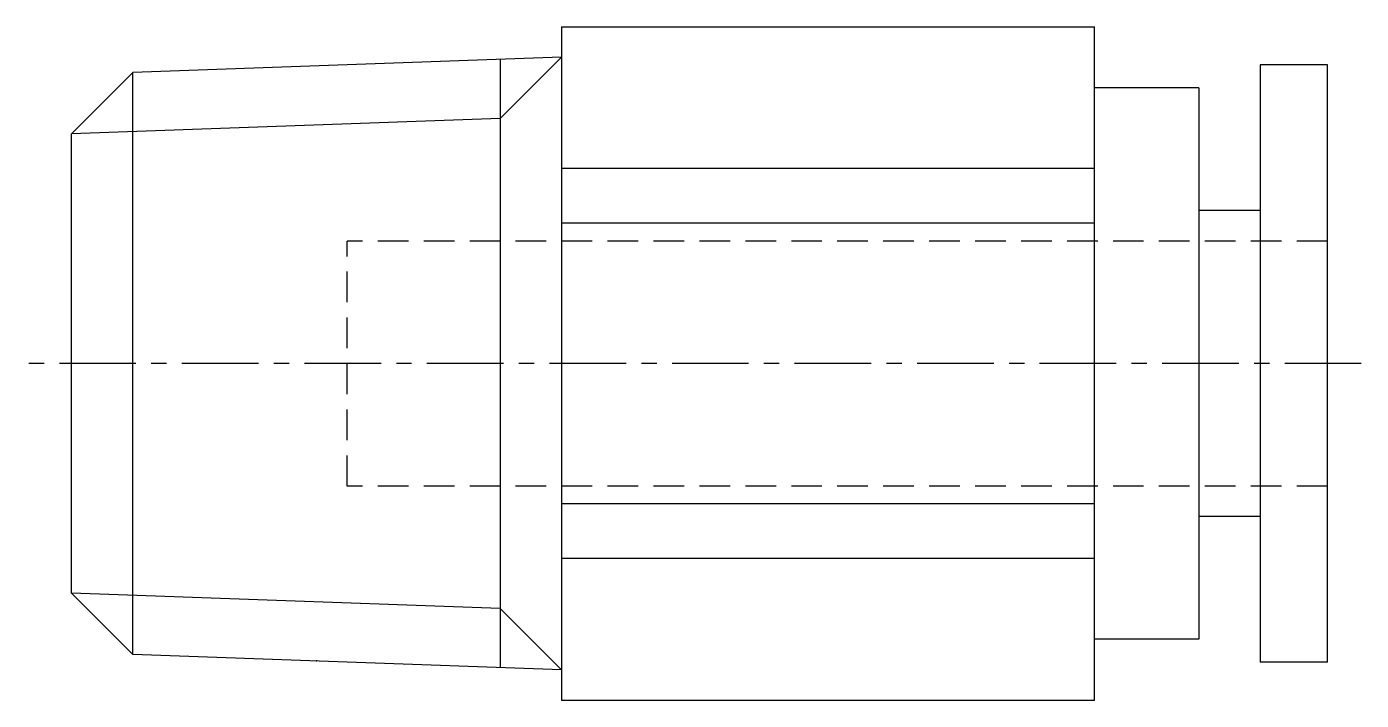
# Model space of a CAD drawing. Extents: x 0.5 to 36.4, y 0 to 42.4.
# Drawn here: x 14.65 to 36.43, y 31.36 to 42.36 of the extents above; entities outside this region: 2.
import ezdxf

# ---------------------------------------------------------------- set-up
doc = ezdxf.new("R2010")
doc.units = 0
doc.linetypes.add('CENTER', pattern=[2, 1.25, -0.25, 0.25, -0.25])
doc.linetypes.add('DASHED', pattern=[0.75, 0.5, -0.25])
doc.layers.get('0').update_dxf_attribs({"linetype": 'CONTINUOUS'})
doc.layers.add('CENTER', color=1, linetype='CENTER')
doc.styles.get("Standard").update_dxf_attribs({"font": 'txt.shx'})

# ---------------------------------------------------------------- blocks, each defined once
blk = doc.blocks.new('*U2')
at = {"color": 7, "linetype": 'CONTINUOUS'}
blk.add_text('MJCNL-4-1', height=3, dxfattribs=at).set_placement((0, 0))
blk = doc.blocks.new('*U3')
at = {"color": 7, "linetype": 'CONTINUOUS'}
blk.add_text('MJCNL-4-1', height=3, dxfattribs=at).set_placement((0, 5))

msp = doc.modelspace()

# ---------------------------------------------------------------- linework, layer by layer
at = {"color": 7, "linetype": 'CONTINUOUS'}
for p, q in [((23.382, 42.358), (23.382, 31.358)), ((23.382, 42.358), (32.082, 42.358)), ((32.082, 31.358), (32.082, 42.358)), ((23.382, 41.858), (16.382, 41.608)), ((16.382, 41.608), (15.382, 40.608)), ((16.382, 32.108), (16.382, 41.608)), ((22.382, 41.823), (22.382, 31.894)), ((34.782, 41.733), (34.782, 31.983)), ((35.882, 41.733), (34.782, 41.733)), ((35.882, 31.983), (35.882, 41.733)), ((33.782, 41.358), (32.085, 41.358)), ((33.782, 41.358), (33.782, 32.358)), ((15.382, 33.108), (15.382, 40.608)), ((32.082, 40.043), (23.382, 40.043)), ((34.782, 39.358), (33.782, 39.358)), ((32.082, 39.15), (23.382, 39.15)), ((32.082, 34.567), (23.382, 34.567)), ((34.782, 34.358), (33.782, 34.358)), ((32.082, 33.674), (23.382, 33.674)), ((16.382, 32.108), (15.382, 33.108)), ((33.782, 32.358), (32.082, 32.358)), ((23.382, 31.858), (16.382, 32.108)), ((35.882, 31.983), (34.782, 31.983)), ((32.082, 31.358), (23.382, 31.358))]:
    msp.add_line(p, q, dxfattribs=at)
at = {"color": 3, "linetype": 'CONTINUOUS'}
for p, q in [((23.382, 41.858), (22.382, 40.858)), ((22.382, 40.858), (15.382, 40.608)), ((22.382, 32.858), (15.382, 33.108)), ((23.382, 31.858), (22.382, 32.858))]:
    msp.add_line(p, q, dxfattribs=at)
at = {"color": 3, "linetype": 'DASHED'}
for p, q in [((35.882, 38.858), (19.882, 38.858)), ((19.882, 34.858), (19.882, 38.858)), ((35.882, 34.858), (19.882, 34.858))]:
    msp.add_line(p, q, dxfattribs=at)
at = {"color": 160, "linetype": 'CONTINUOUS'}
msp.add_point((19.382, 32.001), dxfattribs=at)
at = {"layer": 'CENTER', "color": 1, "linetype": 'CENTER'}
msp.add_line((36.435, 36.858), (14.652, 36.858), dxfattribs=at)

# ---------------------------------------------------------------- block references
at = {"color": 7, "linetype": 'CONTINUOUS'}
for name in ['*U3', '*U2']:
    msp.add_blockref(name, (0, 0), dxfattribs=at)

doc.saveas('drawing.dxf')
